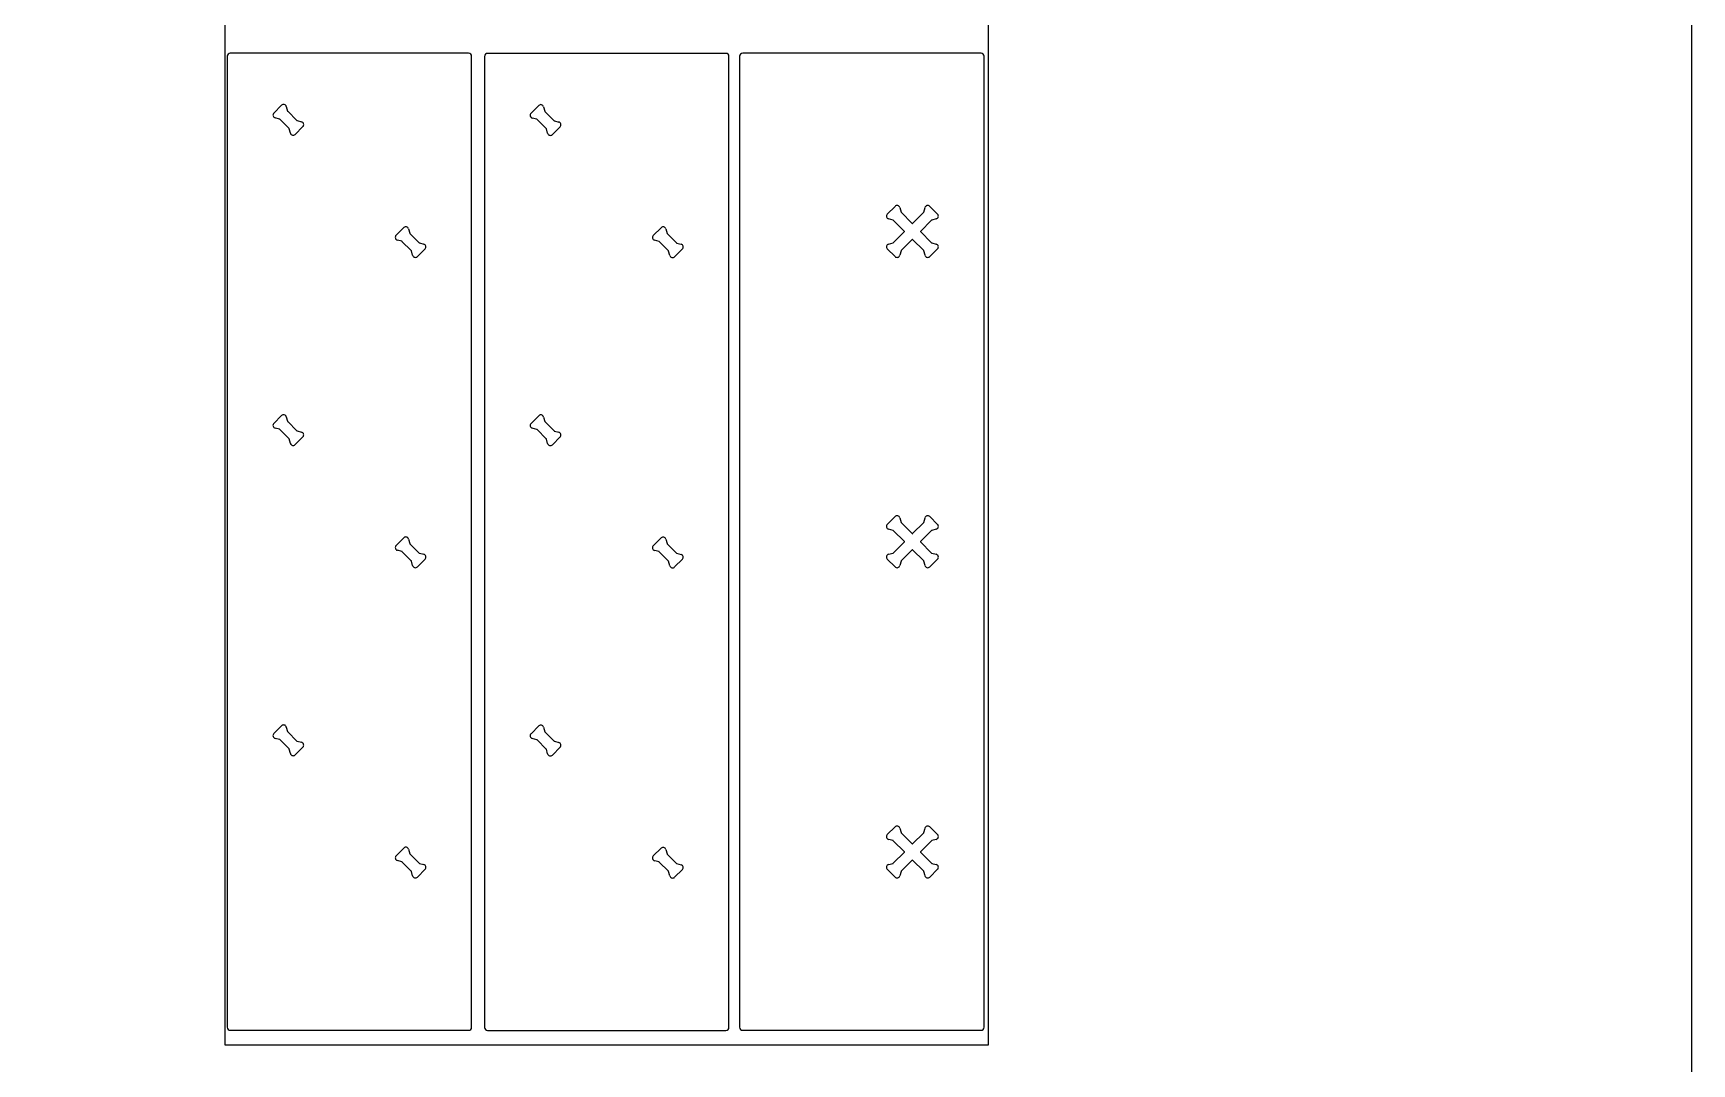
# Model space of a CAD drawing. Header units: millimetres. Extents: x -7898 to 5704, y -3753 to 2864.
# Drawn here: x 2990 to 5704, y -413 to 1275 of the extents above; entities that cross this region are included whole.
import ezdxf

# ---------------------------------------------------------------- set-up
doc = ezdxf.new("R2010")
doc.units = ezdxf.units.MM
doc.header["$MEASUREMENT"] = 0
doc.layers.add('Default', color=18, linetype='Continuous', true_color=0x000000)
doc.layers.add('Layer 02', color=1, linetype='Continuous', true_color=0xff0000)

msp = doc.modelspace()

# ---------------------------------------------------------------- linework, layer by layer
at = {"layer": 'Default'}
for p, q in [((3383.5, 1143.6, -0.3), (3396.2, 1156.4, -0.3)), ((3404, 1154.3, -0.3), (3406, 1147, -0.3)), ((3406.2, 1146.6, -0.3), (3421.3, 1131.5, -0.3)), ((3804.5, 1143.4, -0.3), (3817.2, 1156.1, -0.3)), ((3825, 1154, -0.3), (3827, 1146.8, -0.3)), ((3827.2, 1146.4, -0.3), (3842.4, 1131.2, -0.3)), ((3392.9, 1133.9, -0.3), (3385.6, 1135.9, -0.3)), ((3408.4, 1118.5, -0.3), (3393.2, 1133.7, -0.3)), ((3410.6, 1110.9, -0.3), (3408.6, 1118.1, -0.3)), ((3431.1, 1121.5, -0.3), (3418.4, 1108.8, -0.3)), ((3421.7, 1131.3, -0.3), (3429, 1129.3, -0.3)), ((3813.9, 1133.7, -0.3), (3806.6, 1135.6, -0.3)), ((3829.4, 1118.3, -0.3), (3814.3, 1133.4, -0.3)), ((3831.6, 1110.6, -0.3), (3829.6, 1117.9, -0.3)), ((3852.1, 1121.3, -0.3), (3839.4, 1108.5, -0.3)), ((3842.7, 1131, -0.3), (3850, 1129, -0.3)), ((4387.5, 978.2, -0.3), (4400.3, 990.9, -0.3)), ((4408, 988.8, -0.3), (4410, 981.5, -0.3)), ((4410.2, 981.2, -0.3), (4428.4, 963, -0.3)), ((4428.9, 963, -0.3), (4447.1, 981.2, -0.3)), ((4447.3, 981.5, -0.3), (4449.3, 988.8, -0.3)), ((4457, 990.9, -0.3), (4469.8, 978.2, -0.3)), ((3583.6, 943.5, -0.3), (3596.3, 956.3, -0.3)), ((3604.1, 954.2, -0.3), (3606.1, 946.9, -0.3)), ((4004.6, 943.3, -0.3), (4017.3, 956, -0.3)), ((4025.1, 953.9, -0.3), (4027.1, 946.7, -0.3)), ((4396.9, 968.4, -0.3), (4389.6, 970.4, -0.3)), ((4415.5, 950, -0.3), (4397.3, 968.2, -0.3)), ((4460, 968.2, -0.3), (4441.8, 950, -0.3)), ((4467.7, 970.4, -0.3), (4460.4, 968.4, -0.3)), ((3593, 933.8, -0.3), (3585.7, 935.8, -0.3)), ((3608.5, 918.4, -0.3), (3593.3, 933.6, -0.3)), ((3606.3, 946.5, -0.3), (3621.4, 931.4, -0.3)), ((3621.8, 931.1, -0.3), (3629.1, 929.2, -0.3)), ((4014, 933.6, -0.3), (4006.7, 935.5, -0.3)), ((4029.5, 918.2, -0.3), (4014.4, 933.3, -0.3)), ((4027.3, 946.3, -0.3), (4042.5, 931.1, -0.3)), ((4042.8, 930.9, -0.3), (4050.1, 928.9, -0.3)), ((4389.6, 929.2, -0.3), (4396.9, 931.1, -0.3)), ((4397.3, 931.4, -0.3), (4415.5, 949.5, -0.3)), ((4428.4, 936.6, -0.3), (4410.2, 918.4, -0.3)), ((4447.1, 918.4, -0.3), (4428.9, 936.6, -0.3)), ((4441.8, 949.5, -0.3), (4460, 931.4, -0.3)), ((4460.4, 931.1, -0.3), (4467.7, 929.2, -0.3)), ((3610.7, 910.8, -0.3), (3608.7, 918, -0.3)), ((3631.2, 921.4, -0.3), (3618.5, 908.7, -0.3)), ((4031.7, 910.5, -0.3), (4029.7, 917.8, -0.3)), ((4052.2, 921.2, -0.3), (4039.5, 908.4, -0.3)), ((4400.3, 908.7, -0.3), (4387.5, 921.4, -0.3)), ((4410, 918, -0.3), (4408, 910.8, -0.3)), ((4449.3, 910.8, -0.3), (4447.3, 918, -0.3)), ((4469.8, 921.4, -0.3), (4457, 908.7, -0.3)), ((3383.5, 635.6, -0.3), (3396.2, 648.4, -0.3)), ((3392.9, 625.9, -0.3), (3385.6, 627.9, -0.3)), ((3408.4, 610.5, -0.3), (3393.2, 625.7, -0.3)), ((3404, 646.3, -0.3), (3406, 639, -0.3)), ((3406.2, 638.6, -0.3), (3421.3, 623.5, -0.3)), ((3804.5, 635.4, -0.3), (3817.2, 648.1, -0.3)), ((3813.9, 625.6, -0.3), (3806.6, 627.6, -0.3)), ((3829.4, 610.3, -0.3), (3814.3, 625.4, -0.3)), ((3825, 646, -0.3), (3827, 638.8, -0.3)), ((3827.2, 638.4, -0.3), (3842.4, 623.2, -0.3)), ((3410.6, 602.8, -0.3), (3408.6, 610.1, -0.3)), ((3431.1, 613.5, -0.3), (3418.4, 600.8, -0.3)), ((3421.7, 623.2, -0.3), (3429, 621.3, -0.3)), ((3831.6, 602.6, -0.3), (3829.6, 609.9, -0.3)), ((3852.1, 613.3, -0.3), (3839.4, 600.5, -0.3)), ((3842.7, 623, -0.3), (3850, 621, -0.3)), ((4387.5, 470.2, -0.3), (4400.3, 482.9, -0.3)), ((4396.9, 460.4, -0.3), (4389.6, 462.4, -0.3)), ((4408, 480.8, -0.3), (4410, 473.5, -0.3)), ((4410.2, 473.2, -0.3), (4428.4, 455, -0.3)), ((4428.9, 455, -0.3), (4447.1, 473.2, -0.3)), ((4447.3, 473.5, -0.3), (4449.3, 480.8, -0.3)), ((4457, 482.9, -0.3), (4469.8, 470.2, -0.3)), ((4467.7, 462.4, -0.3), (4460.4, 460.4, -0.3)), ((3583.6, 435.5, -0.3), (3596.3, 448.2, -0.3)), ((3604.1, 446.2, -0.3), (3606.1, 438.9, -0.3)), ((3606.3, 438.5, -0.3), (3621.4, 423.3, -0.3)), ((4004.6, 435.3, -0.3), (4017.3, 448, -0.3)), ((4025.1, 445.9, -0.3), (4027.1, 438.6, -0.3)), ((4027.3, 438.3, -0.3), (4042.5, 423.1, -0.3)), ((4415.5, 442, -0.3), (4397.3, 460.2, -0.3)), ((4397.3, 423.3, -0.3), (4415.5, 441.5, -0.3)), ((4460, 460.2, -0.3), (4441.8, 442, -0.3)), ((4441.8, 441.5, -0.3), (4460, 423.3, -0.3)), ((3593, 425.8, -0.3), (3585.7, 427.7, -0.3)), ((3608.5, 410.4, -0.3), (3593.3, 425.6, -0.3)), ((3610.7, 402.7, -0.3), (3608.7, 410, -0.3)), ((3631.2, 413.4, -0.3), (3618.5, 400.7, -0.3)), ((3621.8, 423.1, -0.3), (3629.1, 421.2, -0.3)), ((4014, 425.5, -0.3), (4006.7, 427.5, -0.3)), ((4029.5, 410.2, -0.3), (4014.4, 425.3, -0.3)), ((4031.7, 402.5, -0.3), (4029.7, 409.8, -0.3)), ((4052.2, 413.1, -0.3), (4039.5, 400.4, -0.3)), ((4042.8, 422.9, -0.3), (4050.1, 420.9, -0.3)), ((4400.3, 400.7, -0.3), (4387.5, 413.4, -0.3)), ((4389.6, 421.2, -0.3), (4396.9, 423.1, -0.3)), ((4410, 410, -0.3), (4408, 402.7, -0.3)), ((4428.4, 428.6, -0.3), (4410.2, 410.4, -0.3)), ((4447.1, 410.4, -0.3), (4428.9, 428.6, -0.3)), ((4449.3, 402.7, -0.3), (4447.3, 410, -0.3)), ((4469.8, 413.4, -0.3), (4457, 400.7, -0.3)), ((4460.4, 423.1, -0.3), (4467.7, 421.2, -0.3)), ((3383.5, 127.6, -0.3), (3396.2, 140.3, -0.3)), ((3404, 138.3, -0.3), (3406, 131, -0.3)), ((3804.5, 127.4, -0.3), (3817.2, 140.1, -0.3)), ((3825, 138, -0.3), (3827, 130.7, -0.3)), ((3392.9, 117.9, -0.3), (3385.6, 119.8, -0.3)), ((3408.4, 102.5, -0.3), (3393.2, 117.7, -0.3)), ((3406.2, 130.6, -0.3), (3421.3, 115.4, -0.3)), ((3421.7, 115.2, -0.3), (3429, 113.3, -0.3)), ((3813.9, 117.6, -0.3), (3806.6, 119.6, -0.3)), ((3829.4, 102.2, -0.3), (3814.3, 117.4, -0.3)), ((3827.2, 130.4, -0.3), (3842.4, 115.2, -0.3)), ((3842.7, 115, -0.3), (3850, 113, -0.3)), ((3410.6, 94.8, -0.3), (3408.6, 102.1, -0.3)), ((3431.1, 105.5, -0.3), (3418.4, 92.8, -0.3)), ((3831.6, 94.6, -0.3), (3829.6, 101.9, -0.3)), ((3852.1, 105.2, -0.3), (3839.4, 92.5, -0.3)), ((4387.5, -37.9, -0.3), (4400.3, -25.1, -0.3)), ((4457, -25.1, -0.3), (4469.8, -37.9, -0.3)), ((4396.9, -47.6, -0.3), (4389.6, -45.6, -0.3)), ((4415.5, -66, -0.3), (4397.3, -47.8, -0.3)), ((4408, -27.2, -0.3), (4410, -34.5, -0.3)), ((4410.2, -34.9, -0.3), (4428.4, -53.1, -0.3)), ((4428.9, -53.1, -0.3), (4447.1, -34.9, -0.3)), ((4460, -47.8, -0.3), (4441.8, -66, -0.3)), ((4447.3, -34.5, -0.3), (4449.3, -27.2, -0.3)), ((4467.7, -45.6, -0.3), (4460.4, -47.6, -0.3)), ((3583.6, -72.5, -0.3), (3596.3, -59.8, -0.3)), ((3593, -82.2, -0.3), (3585.7, -80.3, -0.3)), ((3604.1, -61.9, -0.3), (3606.1, -69.1, -0.3)), ((3606.3, -69.5, -0.3), (3621.4, -84.7, -0.3)), ((4004.6, -72.7, -0.3), (4017.3, -60, -0.3)), ((4014, -82.5, -0.3), (4006.7, -80.5, -0.3)), ((4025.1, -62.1, -0.3), (4027.1, -69.4, -0.3)), ((4027.3, -69.8, -0.3), (4042.5, -84.9, -0.3)), ((4397.3, -84.7, -0.3), (4415.5, -66.5, -0.3)), ((4428.4, -79.4, -0.3), (4410.2, -97.6, -0.3)), ((4447.1, -97.6, -0.3), (4428.9, -79.4, -0.3)), ((4441.8, -66.5, -0.3), (4460, -84.7, -0.3)), ((3608.5, -97.6, -0.3), (3593.3, -82.5, -0.3)), ((3610.7, -105.3, -0.3), (3608.7, -98, -0.3)), ((3631.2, -94.6, -0.3), (3618.5, -107.4, -0.3)), ((3621.8, -84.9, -0.3), (3629.1, -86.9, -0.3)), ((4029.5, -97.9, -0.3), (4014.4, -82.7, -0.3)), ((4031.7, -105.5, -0.3), (4029.7, -98.2, -0.3)), ((4052.2, -94.9, -0.3), (4039.5, -107.6, -0.3)), ((4042.8, -85.1, -0.3), (4050.1, -87.1, -0.3)), ((4400.3, -107.4, -0.3), (4387.5, -94.6, -0.3)), ((4389.6, -86.9, -0.3), (4396.9, -84.9, -0.3)), ((4410, -98, -0.3), (4408, -105.3, -0.3)), ((4449.3, -105.3, -0.3), (4447.3, -98, -0.3)), ((4469.8, -94.6, -0.3), (4457, -107.4, -0.3)), ((4460.4, -84.9, -0.3), (4467.7, -86.9, -0.3))]:
    msp.add_line(p, q, dxfattribs=at)
for points in [[(3307.3, 1236.8), (3307.3, -353.2)], [(3702.3, 1241.8), (3312.3, 1241.8)], [(3707.3, -353.2), (3707.3, 1236.8)], [(3728.4, 1236.5), (3728.4, -353.5)], [(4123.4, 1241.5), (3733.4, 1241.5)], [(4128.4, -353.5), (4128.4, 1236.5)], [(4145.9, 1236.8), (4145.9, -353.2)], [(4540.9, 1241.8), (4150.9, 1241.8)], [(4545.9, -353.2), (4545.9, 1236.8)], [(3312.3, -358.2), (3702.3, -358.2)], [(3733.4, -358.5), (4123.4, -358.5)], [(4150.9, -358.2), (4540.9, -358.2)]]:
    msp.add_lwpolyline(points, dxfattribs=at)
for centre, radius, start, end in [((3312.3, 1236.8), 5, 90, 180), ((3702.3, 1236.8), 5, 360, 90), ((3733.4, 1236.5), 5, 90, 180), ((4123.4, 1236.5), 5, 360, 90), ((4150.9, 1236.8), 5, 90, 180), ((4540.9, 1236.8), 5, 360, 90), ((3386.8, 1140.4, -0.3), 4.65, 135, 254.9585), ((3399.5, 1153.1, -0.3), 4.65, 75.0207, 135), ((3399.5, 1153.1, -0.3), 4.65, 15.0415, 75.0207), ((3406.8, 1147.2, -0.3), 0.85, 195.0416, 225), ((3807.8, 1140.1, -0.3), 4.65, 135, 254.9585), ((3820.5, 1152.8, -0.3), 4.65, 75.0207, 135), ((3820.5, 1152.8, -0.3), 4.65, 15.0415, 75.0207), ((3827.8, 1147, -0.3), 0.85, 195.0416, 225), ((3392.6, 1133.1, -0.3), 0.85, 45, 74.9584), ((3407.8, 1117.9, -0.3), 0.85, 15.0416, 45), ((3421.9, 1132.1, -0.3), 0.85, 225, 254.9584), ((3427.8, 1124.8, -0.3), 4.65, 315, 74.9585), ((3813.7, 1132.8, -0.3), 0.85, 45, 74.9584), ((3828.8, 1117.7, -0.3), 0.85, 15.0416, 45), ((3843, 1131.8, -0.3), 0.85, 225, 254.9584), ((3848.8, 1124.6, -0.3), 4.65, 315, 74.9585), ((3415.1, 1112.1, -0.3), 4.65, 195.0416, 315), ((3836.1, 1111.8, -0.3), 4.65, 195.0416, 315), ((4390.8, 974.9, -0.3), 4.65, 135, 194.9793), ((4403.5, 987.6, -0.3), 4.65, 15.0415, 135), ((4410.8, 981.8, -0.3), 0.85, 195.0416, 225), ((4446.5, 981.8, -0.3), 0.85, 315, 344.9584), ((4453.7, 987.6, -0.3), 4.65, 104.9793, 164.9585), ((4453.7, 987.6, -0.3), 4.65, 45, 104.9793), ((4466.5, 974.9, -0.3), 4.65, 285.0415, 45), ((3599.6, 953, -0.3), 4.65, 75.0207, 135), ((3599.6, 953, -0.3), 4.65, 15.0415, 75.0207), ((4020.6, 952.7, -0.3), 4.65, 75.0207, 135), ((4020.6, 952.7, -0.3), 4.65, 15.0415, 75.0207), ((4390.8, 974.9, -0.3), 4.65, 194.9793, 254.9585), ((4396.7, 967.6, -0.3), 0.85, 45, 74.9584), ((4428.6, 963.2, -0.3), 0.35, 225, 315), ((4460.6, 967.6, -0.3), 0.85, 105.0416, 135), ((3586.9, 940.2, -0.3), 4.65, 135, 254.9585), ((3592.7, 933, -0.3), 0.85, 45, 74.9584), ((3606.9, 947.1, -0.3), 0.85, 195.0416, 225), ((3622, 932, -0.3), 0.85, 225, 254.9584), ((3627.9, 924.7, -0.3), 4.65, 315, 74.9585), ((4007.9, 940, -0.3), 4.65, 135, 254.9585), ((4013.8, 932.7, -0.3), 0.85, 45, 74.9584), ((4027.9, 946.9, -0.3), 0.85, 195.0416, 225), ((4043.1, 931.7, -0.3), 0.85, 225, 254.9584), ((4048.9, 924.4, -0.3), 4.65, 315, 74.9585), ((4390.8, 924.7, -0.3), 4.65, 105.0415, 225), ((4396.7, 932, -0.3), 0.85, 285.0416, 315), ((4415.2, 949.8, -0.3), 0.35, 315, 45), ((4428.6, 936.4, -0.3), 0.35, 45, 135), ((4442.1, 949.8, -0.3), 0.35, 135, 225), ((4460.6, 932, -0.3), 0.85, 225, 254.9584), ((4466.5, 924.7, -0.3), 4.65, 14.9793, 74.9585), ((4466.5, 924.7, -0.3), 4.65, 315, 14.9793), ((3607.9, 917.8, -0.3), 0.85, 15.0416, 45), ((3615.2, 912, -0.3), 4.65, 195.0416, 315), ((4028.9, 917.6, -0.3), 0.85, 15.0416, 45), ((4036.2, 911.7, -0.3), 4.65, 195.0416, 315), ((4403.5, 912, -0.3), 4.65, 225, 284.9793), ((4403.5, 912, -0.3), 4.65, 284.9793, 344.9585), ((4410.8, 917.8, -0.3), 0.85, 135, 164.9584), ((4446.5, 917.8, -0.3), 0.85, 15.0416, 45), ((4453.7, 912, -0.3), 4.65, 195.0415, 315), ((3386.8, 632.3, -0.3), 4.65, 135, 254.9585), ((3392.6, 625.1, -0.3), 0.85, 45, 74.9584), ((3399.5, 645.1, -0.3), 4.65, 75.0207, 135), ((3399.5, 645.1, -0.3), 4.65, 15.0415, 75.0207), ((3406.8, 639.2, -0.3), 0.85, 195.0416, 225), ((3807.8, 632.1, -0.3), 4.65, 135, 254.9585), ((3813.7, 624.8, -0.3), 0.85, 45, 74.9584), ((3820.5, 644.8, -0.3), 4.65, 75.0207, 135), ((3820.5, 644.8, -0.3), 4.65, 15.0415, 75.0207), ((3827.8, 639, -0.3), 0.85, 195.0416, 225), ((3407.8, 609.9, -0.3), 0.85, 15.0416, 45), ((3415.1, 604.1, -0.3), 4.65, 195.0416, 315), ((3421.9, 624.1, -0.3), 0.85, 225, 254.9584), ((3427.8, 616.8, -0.3), 4.65, 315, 74.9585), ((3828.8, 609.7, -0.3), 0.85, 15.0416, 45), ((3836.1, 603.8, -0.3), 4.65, 195.0416, 315), ((3843, 623.8, -0.3), 0.85, 225, 254.9584), ((3848.8, 616.5, -0.3), 4.65, 315, 74.9585), ((4390.8, 466.9, -0.3), 4.65, 135, 194.9793), ((4390.8, 466.9, -0.3), 4.65, 194.9793, 254.9585), ((4403.5, 479.6, -0.3), 4.65, 15.0415, 135), ((4410.8, 473.8, -0.3), 0.85, 195.0416, 225), ((4446.5, 473.8, -0.3), 0.85, 315, 344.9584), ((4453.7, 479.6, -0.3), 4.65, 104.9793, 164.9585), ((4453.7, 479.6, -0.3), 4.65, 45, 104.9793), ((4466.5, 466.9, -0.3), 4.65, 285.0415, 45), ((3586.9, 432.2, -0.3), 4.65, 135, 254.9585), ((3599.6, 445, -0.3), 4.65, 75.0207, 135), ((3599.6, 445, -0.3), 4.65, 15.0415, 75.0207), ((3606.9, 439.1, -0.3), 0.85, 195.0416, 225), ((4007.9, 432, -0.3), 4.65, 135, 254.9585), ((4020.6, 444.7, -0.3), 4.65, 75.0207, 135), ((4020.6, 444.7, -0.3), 4.65, 15.0415, 75.0207), ((4027.9, 438.9, -0.3), 0.85, 195.0416, 225), ((4396.7, 459.6, -0.3), 0.85, 45, 74.9584), ((4415.2, 441.8, -0.3), 0.35, 315, 45), ((4428.6, 455.2, -0.3), 0.35, 225, 315), ((4442.1, 441.8, -0.3), 0.35, 135, 225), ((4460.6, 459.6, -0.3), 0.85, 105.0416, 135), ((3592.7, 425, -0.3), 0.85, 45, 74.9584), ((3607.9, 409.8, -0.3), 0.85, 15.0416, 45), ((3622, 423.9, -0.3), 0.85, 225, 254.9584), ((3627.9, 416.7, -0.3), 4.65, 315, 74.9585), ((4013.8, 424.7, -0.3), 0.85, 45, 74.9584), ((4028.9, 409.6, -0.3), 0.85, 15.0416, 45), ((4043.1, 423.7, -0.3), 0.85, 225, 254.9584), ((4048.9, 416.4, -0.3), 4.65, 315, 74.9585), ((4390.8, 416.7, -0.3), 4.65, 105.0415, 225), ((4396.7, 423.9, -0.3), 0.85, 285.0416, 315), ((4410.8, 409.8, -0.3), 0.85, 135, 164.9584), ((4428.6, 428.3, -0.3), 0.35, 45, 135), ((4446.5, 409.8, -0.3), 0.85, 15.0416, 45), ((4460.6, 423.9, -0.3), 0.85, 225, 254.9584), ((4466.5, 416.7, -0.3), 4.65, 14.9793, 74.9585), ((4466.5, 416.7, -0.3), 4.65, 315, 14.9793), ((3615.2, 403.9, -0.3), 4.65, 195.0416, 315), ((4036.2, 403.7, -0.3), 4.65, 195.0416, 315), ((4403.5, 403.9, -0.3), 4.65, 225, 284.9793), ((4403.5, 403.9, -0.3), 4.65, 284.9793, 344.9585), ((4453.7, 403.9, -0.3), 4.65, 195.0415, 315), ((3399.5, 137.1, -0.3), 4.65, 75.0207, 135), ((3399.5, 137.1, -0.3), 4.65, 15.0415, 75.0207), ((3820.5, 136.8, -0.3), 4.65, 75.0207, 135), ((3820.5, 136.8, -0.3), 4.65, 15.0415, 75.0207), ((3386.8, 124.3, -0.3), 4.65, 135, 254.9585), ((3392.6, 117.1, -0.3), 0.85, 45, 74.9584), ((3406.8, 131.2, -0.3), 0.85, 195.0416, 225), ((3421.9, 116, -0.3), 0.85, 225, 254.9584), ((3427.8, 108.8, -0.3), 4.65, 315, 74.9585), ((3807.8, 124.1, -0.3), 4.65, 135, 254.9585), ((3813.7, 116.8, -0.3), 0.85, 45, 74.9584), ((3827.8, 131, -0.3), 0.85, 195.0416, 225), ((3843, 115.8, -0.3), 0.85, 225, 254.9584), ((3848.8, 108.5, -0.3), 4.65, 315, 74.9585), ((3407.8, 101.9, -0.3), 0.85, 15.0416, 45), ((3415.1, 96, -0.3), 4.65, 195.0416, 315), ((3828.8, 101.6, -0.3), 0.85, 15.0416, 45), ((3836.1, 95.8, -0.3), 4.65, 195.0416, 315), ((4403.5, -28.4, -0.3), 4.65, 15.0415, 135), ((4453.7, -28.4, -0.3), 4.65, 104.9793, 164.9585), ((4453.7, -28.4, -0.3), 4.65, 45, 104.9793), ((4390.8, -41.1, -0.3), 4.65, 135, 194.9793), ((4390.8, -41.1, -0.3), 4.65, 194.9793, 254.9585), ((4396.7, -48.4, -0.3), 0.85, 45, 74.9584), ((4410.8, -34.3, -0.3), 0.85, 195.0416, 225), ((4428.6, -52.8, -0.3), 0.35, 225, 315), ((4446.5, -34.3, -0.3), 0.85, 315, 344.9584), ((4460.6, -48.4, -0.3), 0.85, 105.0416, 135), ((4466.5, -41.1, -0.3), 4.65, 285.0415, 45), ((3586.9, -75.8, -0.3), 4.65, 135, 254.9585), ((3599.6, -63.1, -0.3), 4.65, 75.0207, 135), ((3599.6, -63.1, -0.3), 4.65, 15.0415, 75.0207), ((3606.9, -68.9, -0.3), 0.85, 195.0416, 225), ((4007.9, -76, -0.3), 4.65, 135, 254.9585), ((4020.6, -63.3, -0.3), 4.65, 75.0207, 135), ((4020.6, -63.3, -0.3), 4.65, 15.0415, 75.0207), ((4027.9, -69.2, -0.3), 0.85, 195.0416, 225), ((4415.2, -66.2, -0.3), 0.35, 315, 45), ((4428.6, -79.7, -0.3), 0.35, 45, 135), ((4442.1, -66.2, -0.3), 0.35, 135, 225), ((3592.7, -83.1, -0.3), 0.85, 45, 74.9584), ((3607.9, -98.2, -0.3), 0.85, 15.0416, 45), ((3615.2, -104.1, -0.3), 4.65, 195.0416, 315), ((3622, -84.1, -0.3), 0.85, 225, 254.9584), ((3627.9, -91.3, -0.3), 4.65, 315, 74.9585), ((4013.8, -83.3, -0.3), 0.85, 45, 74.9584), ((4028.9, -98.5, -0.3), 0.85, 15.0416, 45), ((4036.2, -104.3, -0.3), 4.65, 195.0416, 315), ((4043.1, -84.3, -0.3), 0.85, 225, 254.9584), ((4048.9, -91.6, -0.3), 4.65, 315, 74.9585), ((4390.8, -91.3, -0.3), 4.65, 105.0415, 225), ((4396.7, -84.1, -0.3), 0.85, 285.0416, 315), ((4403.5, -104.1, -0.3), 4.65, 225, 284.9793), ((4403.5, -104.1, -0.3), 4.65, 284.9793, 344.9585), ((4410.8, -98.2, -0.3), 0.85, 135, 164.9584), ((4446.5, -98.2, -0.3), 0.85, 15.0416, 45), ((4453.7, -104.1, -0.3), 4.65, 195.0415, 315), ((4460.6, -84.1, -0.3), 0.85, 225, 254.9584), ((4466.5, -91.3, -0.3), 4.65, 14.9793, 74.9585), ((4466.5, -91.3, -0.3), 4.65, 315, 14.9793), ((3312.3, -353.2), 5, 180, 270), ((3702.3, -353.2), 5, 270, 0), ((3733.4, -353.5), 5, 180, 270), ((4123.4, -353.5), 5, 270, 0), ((4150.9, -353.2), 5, 180, 270), ((4540.9, -353.2), 5, 270, 0)]:
    msp.add_arc(centre, radius, start, end, dxfattribs=at)
at = {"layer": 'Layer 02'}
for points in [[(-4640.6, -3752.6), (5704.2, -3752.6), (5704.2, 2863.8), (-4640.6, 2863.8)], [(3303.4, -382.3), (4553.4, -382.3), (4553.4, 2017.7), (3303.4, 2017.7)]]:
    msp.add_lwpolyline(points, close=True, dxfattribs=at)

doc.saveas('drawing.dxf')
